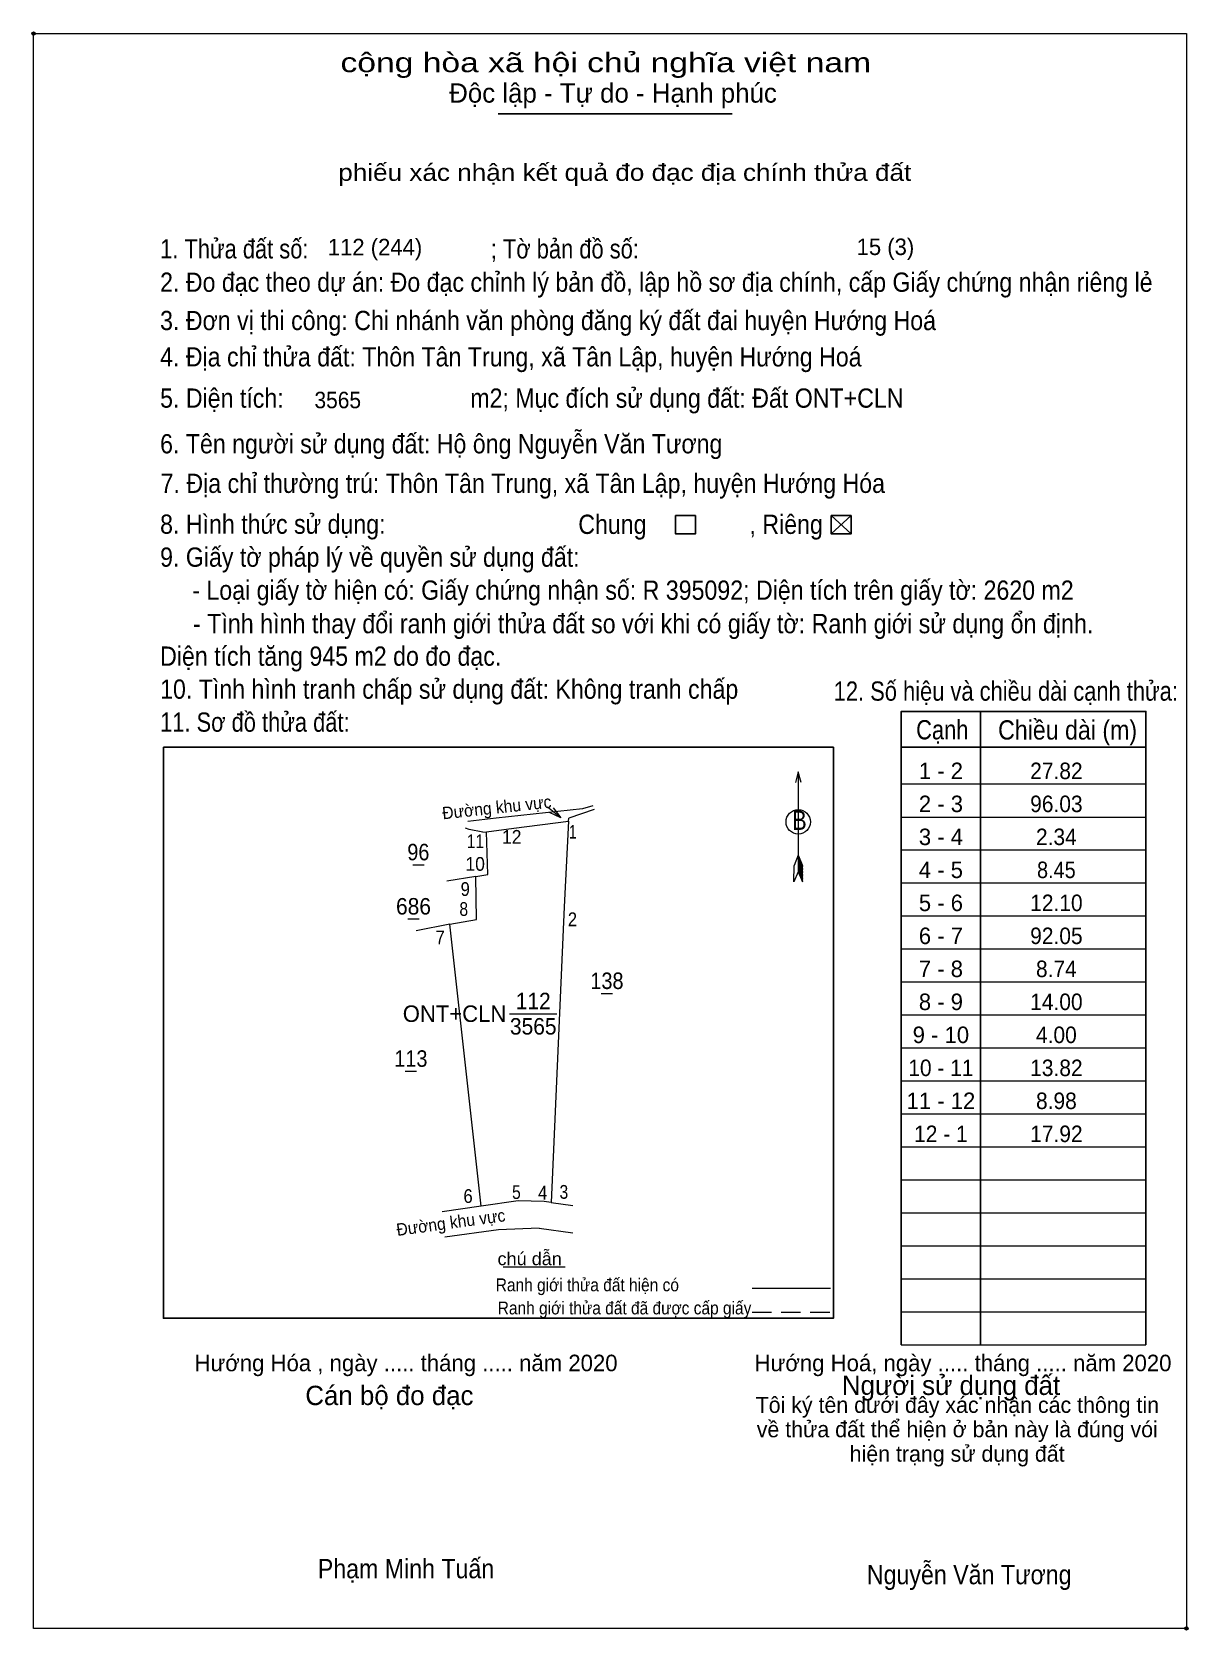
# Model space of a CAD drawing. Header units: metres. Extents: x 547626 to 548002, y 1836561 to 1837079.
import ezdxf
from ezdxf.enums import TextEntityAlignment as Align

# ---------------------------------------------------------------- set-up
doc = ezdxf.new("R2010")
doc.units = ezdxf.units.M
doc.header["$LTSCALE"] = 2.1
doc.header["$PDMODE"] = 32
doc.header["$PDSIZE"] = 1.05
doc.linetypes.add('MEDIUM_DASHED', pattern=[4.5, 3, -1.5])
for name, color, linetype, lineweight in [('1', 7, 'Continuous', 13), ('10', 7, 'Continuous', 13), ('17', 7, 'Continuous', 13), ('2', 7, 'Continuous', 13), ('23', 7, 'Continuous', 13), ('27', 7, 'Continuous', 13), ('50', 7, 'Continuous', 25), ('6', 7, 'Continuous', 13), ('9', 7, 'Continuous', 13)]:
    doc.layers.add(name, color=color, linetype=linetype, lineweight=lineweight)
for name, color, linetype in [('13', 7, 'Continuous'), ('36', 7, 'Continuous'), ('48', 7, 'Continuous'), ('52', 7, 'Continuous')]:
    doc.layers.add(name, color=color, linetype=linetype)

msp = doc.modelspace()

# ---------------------------------------------------------------- linework, layer by layer
at = {"layer": '1'}
for p, q in [((547885.76, 1836922.5), (547892.18, 1836916.51)), ((547885.76, 1836916.51), (547892.18, 1836922.5)), ((547875.01, 1836839.29), (547875.01, 1836806.9)), ((547908.47, 1836835.39), (547987.88, 1836835.39)), ((547908.47, 1836824.68), (547987.88, 1836824.68)), ((547875.01, 1836812.26), (547873.66, 1836808.95)), ((547875.01, 1836812.26), (547876.39, 1836808.95)), ((547875.01, 1836811.79), (547876.39, 1836808.47)), ((547875.01, 1836811.33), (547876.39, 1836808.01)), ((547908.47, 1836813.98), (547987.88, 1836813.98)), ((547875.01, 1836810.86), (547876.41, 1836807.53)), ((547875.01, 1836810.38), (547876.41, 1836807.05)), ((547875.01, 1836809.92), (547876.41, 1836806.56)), ((547875.01, 1836809.45), (547876.41, 1836806.08)), ((547875.01, 1836808.99), (547876.42, 1836805.6)), ((547875.01, 1836808.53), (547876.42, 1836805.12)), ((547875.01, 1836808.06), (547876.42, 1836804.64)), ((547875.01, 1836807.6), (547876.44, 1836804.17)), ((547875.01, 1836806.9), (547876.44, 1836803.6)), ((547876.44, 1836803.6), (547876.39, 1836808.95)), ((547908.47, 1836803.27), (547987.88, 1836803.27)), ((547908.47, 1836792.57), (547987.88, 1836792.57)), ((547908.47, 1836781.86), (547987.88, 1836781.86)), ((547908.47, 1836771.15), (547987.88, 1836771.15)), ((547908.47, 1836760.45), (547987.88, 1836760.45)), ((547908.47, 1836749.74), (547987.88, 1836749.74)), ((547908.47, 1836739.04), (547987.88, 1836739.04)), ((547908.47, 1836728.33), (547987.88, 1836728.33)), ((547908.47, 1836717.62), (547987.88, 1836717.62)), ((547908.47, 1836706.92), (547987.88, 1836706.92)), ((547908.47, 1836696.21), (547987.88, 1836696.21)), ((547908.47, 1836685.51), (547987.88, 1836685.51)), ((547908.47, 1836674.8), (547987.88, 1836674.8)), ((547908.47, 1836664.09), (547987.88, 1836664.09)), ((547908.47, 1836653.39), (547987.88, 1836653.39))]:
    msp.add_line(p, q, dxfattribs=at)
at = {"layer": '1', "lineweight": 25}
for p, q in [((547934.17, 1836858.95), (547934.17, 1836653.39)), ((547908.47, 1836847.33), (547987.88, 1836847.33))]:
    msp.add_line(p, q, dxfattribs=at)
msp.add_lwpolyline([(547908.47, 1836653.39), (547908.47, 1836858.95), (547987.88, 1836858.95), (547987.88, 1836653.39)], dxfattribs=at)
msp.add_lwpolyline([(547669, 1836847.29), (547886.46, 1836847.29), (547886.46, 1836662.04), (547669, 1836662.04)], close=True, dxfattribs=at)
at = {"layer": '1'}
for points in [[(547875.94, 1836835.84), (547875.01, 1836839.29), (547874.09, 1836835.84)], [(547875.01, 1836806.9), (547873.59, 1836803.6), (547873.66, 1836808.95)]]:
    msp.add_lwpolyline(points, dxfattribs=at)
msp.add_circle((547875.017, 1836823.098), 3.952, dxfattribs=at)
for p in [(547626.87, 1837078.87), (548001, 1836561.41)]:
    msp.add_point(p, dxfattribs=at)
at = {"layer": '10', "linetype": 'MEDIUM_DASHED'}
msp.add_line((547798.01, 1836824.43), (547793.63, 1836827.86), dxfattribs=at)
at = {"layer": '10'}
for p, q in [((547800.51, 1836823.33), (547800.56, 1836824.32)), ((547772.7, 1836819.74), (547773.83, 1836819.89)), ((547790.97, 1836691.26), (547801.83, 1836689.74))]:
    msp.add_line(p, q, dxfattribs=at)
at = {"layer": '10', "linetype": 'MEDIUM_DASHED'}
msp.add_lwpolyline([(547795.48, 1836827.68), (547798.01, 1836824.43), (547794.25, 1836826.11)], dxfattribs=at)
at = {"layer": '10'}
msp.add_lwpolyline([(547792.53, 1836699.92), (547784.08, 1836700.18), (547772.11, 1836698.42), (547761.99, 1836789.92), (547770.6, 1836791.41), (547770.37, 1836805.41), (547774.32, 1836806.07), (547773.83, 1836819.89), (547782.74, 1836821.03), (547800.51, 1836823.33), (547799.03, 1836795.54), (547794.85, 1836699.61)], close=True, dxfattribs=at)
msp.add_lwpolyline([(547790.97, 1836691.26), (547777.8, 1836690.77), (547760.34, 1836688.38)], dxfattribs=at)
at = {"layer": '17'}
msp.add_line((547779.28, 1836678.68), (547799.43, 1836678.68), dxfattribs=at)
at = {"layer": '2', "lineweight": 25}
msp.add_line((547777.6, 1837052.79), (547853.6, 1837052.79), dxfattribs=at)
at = {"layer": '2'}
msp.add_lwpolyline([(547626.87, 1837078.87), (548000.99, 1837078.87), (548000.99, 1836561.41), (547626.87, 1836561.41)], close=True, dxfattribs=at)
at = {"layer": '23'}
msp.add_line((547808.85, 1836827.13), (547800.56, 1836824.32), dxfattribs=at)
for points in [[(547808.31, 1836828.29), (547805.03, 1836827.34), (547776.94, 1836824.31), (547767.85, 1836823.23)], [(547772.7, 1836819.74), (547768.19, 1836820.68), (547767.03, 1836821.05)]]:
    msp.add_lwpolyline(points, dxfattribs=at)
at = {"layer": '27'}
for p, q in [((547770.37, 1836805.41), (547760.97, 1836803.84)), ((547761.99, 1836789.92), (547751, 1836787.79)), ((547772.11, 1836698.42), (547759.52, 1836696.57)), ((547794.85, 1836699.61), (547801.87, 1836698.66))]:
    msp.add_line(p, q, dxfattribs=at)
at = {"layer": '50'}
for points in [[(547835.21, 1836922.5), (547841.63, 1836922.5), (547841.63, 1836916.51), (547835.21, 1836916.51)], [(547885.76, 1836922.5), (547892.18, 1836922.5), (547892.18, 1836916.51), (547885.76, 1836916.51)]]:
    msp.add_lwpolyline(points, close=True, dxfattribs=at)
at = {"layer": '6'}
msp.add_line((547860.06, 1836671.84), (547885.5, 1836671.84), dxfattribs=at)
at = {"layer": '6', "linetype": 'MEDIUM_DASHED'}
msp.add_line((547860.03, 1836664), (547885.64, 1836664), dxfattribs=at)
at = {"layer": '9'}
for p, q in [((547749.9, 1836809.2), (547753.59, 1836809.2)), ((547748.33, 1836791.61), (547752.02, 1836791.61)), ((547811.1, 1836767.44), (547814.79, 1836767.44)), ((547781.36, 1836760.87), (547796.67, 1836760.87)), ((547747.48, 1836742.21), (547751.15, 1836742.21))]:
    msp.add_line(p, q, dxfattribs=at)

# ---------------------------------------------------------------- texts
at = {"layer": '1'}
for s, height, width, p in [('1. Thửa đất số:                              ; Tờ bản đồ số:', 6.245, 0.85, (547667.93, 1837005.91)), ('2. Đo đạc theo dự án: Đo đạc chỉnh lý bản đồ, lập hồ sơ địa chính, cấp Giấy chứng nhận riêng lẻ ', 6.245, 0.9, (547667.93, 1836995.09)), ('3. Đơn vị thi công: Chi nhánh văn phòng đăng ký đất đai huyện Hướng Hoá', 6.245, 0.9, (547667.93, 1836982.66)), ('4. Địa chỉ thửa đất: Thôn Tân Trung, xã Tân Lập, huyện Hướng Hoá', 6.245, 0.9, (547667.93, 1836970.87)), ('5. Diện tích:                             m2; Mục đích sử dụng đất: Đất ONT+CLN', 6.245, 0.9, (547667.93, 1836957.48)), ('6. Tên người sử dụng đất: Hộ ông Nguyễn Văn Tương', 6.245, 0.9, (547667.93, 1836942.67)), ('7. Địa chỉ thường trú: Thôn Tân Trung, xã Tân Lập, huyện Hướng Hóa', 6.245, 0.9, (547668.1, 1836929.83)), ('Chung                , Riêng', 6.245, 0.9, (547803.64, 1836916.53)), ('9. Giấy tờ pháp lý về quyền sử dụng đất:', 6.245, 0.9, (547667.93, 1836905.88)), ('     - Loại giấy tờ hiện có: Giấy chứng nhận số: R 395092; Diện tích trên giấy tờ: 2620 m2', 6.245, 0.9, (547667.93, 1836895.17)), ('Diện tích tăng 945 m2 do đo đạc.', 6.245, 0.9, (547667.93, 1836873.76)), ('10. Tình hình tranh chấp sử dụng đất: Không tranh chấp', 6.245, 0.9, (547667.93, 1836863.05)), ('12. Số hiệu và chiều dài cạnh thửa:', 6.245, 0.85, (547886.54, 1836862.42)), ('11. Sơ đồ thửa đất:', 6.245, 0.85, (547667.93, 1836852.35)), ('Cạnh', 6.245, 0.85, (547913.29, 1836849.87)), ('Chiều dài (m)', 6.245, 0.9, (547939.88, 1836849.81)), ('B', 6.245, 0.85, (547873.04, 1836820.5)), ('Phạm Minh Tuấn', 6.245, 0.9, (547719.12, 1836577.68)), ('Nguyễn Văn Tương', 6.25, 0.9, (547897.3, 1836575.74))]:
    msp.add_text(s, height=height, dxfattribs=dict(at, width=width)).set_placement(p)
at = {"layer": '10', "width": 0.95}
for rotation, p in [(6.157, (547777.401, 1836825.817)), (7.783, (547762.539, 1836691.141))]:
    msp.add_text('Đường khu vực', height=4, rotation=rotation, dxfattribs=at).set_placement(p, align=Align.CENTER)
at = {"layer": '13', "width": 0.95}
for s, p in [('112', (547789.015, 1836762.3)), ('3565', (547789.025, 1836754.09))]:
    msp.add_text(s, height=5.353, dxfattribs=at).set_placement(p, align=Align.CENTER)
at = {"layer": '13'}
msp.add_text('ONT+CLN', height=5.353, dxfattribs=at).set_placement((547780.29, 1836758.19), align=Align.RIGHT)
at = {"layer": '2'}
for s, width, p in [('cộng hòa xã hội chủ nghĩa việt nam', 1.3, (547726.48, 1837066.35)), ('     - Tình hình thay đổi ranh giới thửa đất so với khi có giấy tờ: Ranh giới sử dụng ổn định.', 0.9, (547668.1, 1836884.3))]:
    msp.add_text(s, height=6.273, dxfattribs=dict(at, width=width)).set_placement(p)
for s, height, p in [('Độc lập - Tự do - Hạnh phúc', 6.273, (547761.75, 1837056.46)), ('Hướng Hóa , ngày ..... tháng ..... năm 2020', 5.372, (547679.08, 1836644.85)), ('Hướng Hoá, ngày ..... tháng ..... năm 2020', 5.372, (547860.84, 1836644.85)), ('Cán bộ đo đạc', 6.273, (547715.06, 1836633.87)), ('Người sử dụng đất', 6.273, (547889.19, 1836637.16))]:
    msp.add_text(s, height=height, dxfattribs=at).set_placement(p)
at = {"layer": '2', "width": 1.15}
msp.add_text('phiếu xác nhận kết quả đo đạc địa chính thửa đất', height=5.506, dxfattribs=at).set_placement((547818.73, 1837031.08), align=Align.CENTER)
at = {"layer": '2'}
for s, p in [('Tôi ký tên dưới đây xác nhận các thông tin', (547926.66, 1836631.35)), ('về thửa đất thể hiện ở bản này là đúng vói', (547926.635, 1836623.43)), ('hiện trạng sử dụng đất', (547926.59, 1836615.5))]:
    msp.add_text(s, height=5.182, dxfattribs=at).set_placement(p, align=Align.CENTER)
at = {"layer": '36'}
for s, width, p in [('96', 0.9, (547751.745, 1836810.63)), ('686', 0.95, (547750.17, 1836793.03)), ('138', 0.9, (547812.95, 1836768.87)), ('113', 0.9, (547749.315, 1836743.63))]:
    msp.add_text(s, height=5.353, dxfattribs=dict(at, width=width)).set_placement(p, align=Align.CENTER)
at = {"layer": '48', "width": 0.9}
msp.add_text('8. Hình thức sử dụng:', height=6.245, dxfattribs=at).set_placement((547667.93, 1836916.58))
at = {"layer": '52'}
for s, p in [('1 - 2', (547921.32, 1836836.98)), ('2 - 3', (547921.33, 1836826.27)), ('3 - 4', (547921.33, 1836815.57)), ('4 - 5', (547921.32, 1836804.86)), ('5 - 6', (547921.325, 1836794.15)), ('6 - 7', (547921.325, 1836783.45)), ('7 - 8', (547921.32, 1836772.74)), ('8 - 9', (547921.32, 1836762.04)), ('9 - 10', (547921.32, 1836751.33)), ('11 - 12', (547921.33, 1836729.92))]:
    msp.add_text(s, height=5.353, dxfattribs=at).set_placement(p, align=Align.CENTER)
for s, width, p in [('27.82', 0.95, (547958.8, 1836836.98)), ('96.03', 0.95, (547958.8, 1836826.27)), ('2.34', 0.95, (547958.79, 1836815.57)), ('8.45', 0.9, (547958.79, 1836804.86)), ('12.10', 0.95, (547958.8, 1836794.15)), ('92.05', 0.95, (547958.8, 1836783.45)), ('8.74', 0.95, (547958.79, 1836772.74)), ('14.00', 0.95, (547958.8, 1836762.04)), ('4.00', 0.95, (547958.79, 1836751.33)), ('10 - 11', 0.95, (547921.32, 1836740.62)), ('13.82', 0.95, (547958.8, 1836740.62)), ('8.98', 0.95, (547958.8, 1836729.92)), ('12 - 1', 0.95, (547921.32, 1836719.21)), ('17.92', 0.95, (547958.8, 1836719.21))]:
    msp.add_text(s, height=5.353, dxfattribs=dict(at, width=width)).set_placement(p, align=Align.CENTER)
at = {"layer": '6'}
for s, p in [('112 (244)', (547722.35, 1837006.92)), ('15 (3)', (547893.97, 1837007.01))]:
    msp.add_text(s, height=5.353, dxfattribs=at).set_placement(p)
for s, height, width, p in [('3565', 5.353, 0.95, (547718.02, 1836957.3)), ('chú dẫn', 4.175, 1.05, (547777.44, 1836679.27)), ('Ranh giới thửa đất hiện có ', 4.175, 0.9, (547776.86, 1836670.79)), ('Ranh giới thửa đất đã được cấp giấy', 4.175, 0.9, (547777.5, 1836663.3))]:
    msp.add_text(s, height=height, dxfattribs=dict(at, width=width)).set_placement(p)
at = {"layer": '9'}
for s, width, p in [('1', 0.75, (547801.88, 1836817.66)), ('11', 0.85, (547770.29, 1836814.62)), ('12', 0.95, (547782.055, 1836816)), ('10', 0.95, (547770.185, 1836807.23)), ('9', 0.9, (547766.955, 1836799.07)), ('8', 0.85, (547766.475, 1836792.6)), ('2', 0.9, (547801.745, 1836789.26)), ('7', 0.9, (547758.825, 1836783.37)), ('6', 0.9, (547767.875, 1836699.46)), ('5', 0.85, (547783.565, 1836700.75)), ('4', 0.9, (547792.09, 1836700.57)), ('3', 0.85, (547798.965, 1836700.81))]:
    msp.add_text(s, height=4.461, dxfattribs=dict(at, width=width)).set_placement(p, align=Align.CENTER)

doc.saveas('drawing.dxf')
